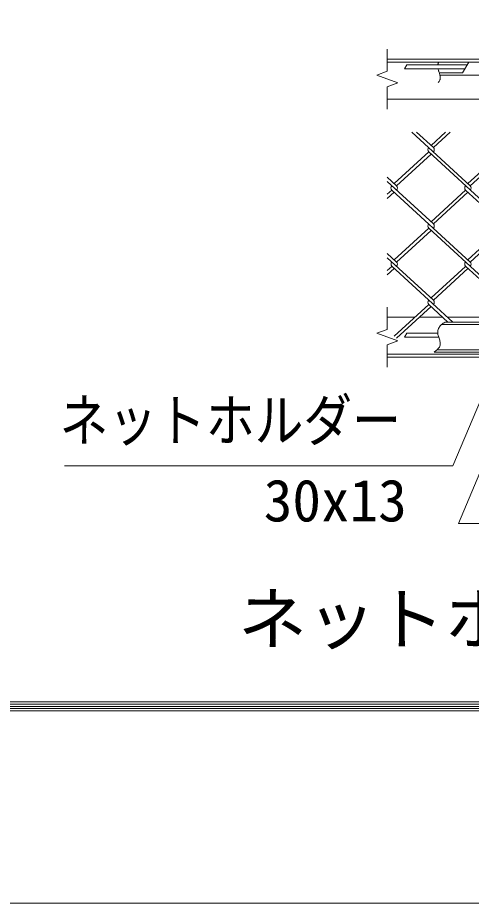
# Model space of a CAD drawing. Units: millimetres at full size; details may follow other scales. Extents: x -14699 to 14701, y -10394 to 10396.
# Drawn here: x -6636 to -4820, y -10394 to -6853 of the extents above; entities that cross this region are included whole.
import ezdxf
from ezdxf.enums import TextEntityAlignment as Align

# ---------------------------------------------------------------- set-up
doc = ezdxf.new("R2010")
doc.units = ezdxf.units.MM
doc.header["$LTSCALE"] = 40
doc.linetypes.add('DASHED', pattern=[7.5, 6, -1.5])
for name, color, linetype, lineweight in [('0-0_D-STR3', 3, 'Continuous', 13), ('0-1_D-STR1', 1, 'Continuous', 18), ('0-6_D-STR-DIM', 7, 'Continuous', 13), ('0-9_D-STR-TXT', 7, 'Continuous', 13), ('0-A_D-TTL-TXT', 7, 'Continuous', 13), ('0-B_D-STR2', 7, 'Continuous', 13), ('0-C_D-TTL', 7, 'Continuous', 18)]:
    doc.layers.add(name, color=color, linetype=linetype, lineweight=lineweight)
doc.styles.add('ＭＳ ゴシック', font='')
doc.styles.get('ＭＳ ゴシック').set_extended_font_data('MS Gothic')

msp = doc.modelspace()

# ---------------------------------------------------------------- linework, layer by layer
at = {"layer": '0-0_D-STR3'}
for p, q in [((-4837.01, -7041.43), (-5077.83, -7041.43)), ((-4846.25, -7057.43), (-5087.07, -7057.43)), ((-4946.09, -7081.81), (-4143.41, -7081.81)), ((-4925.37, -8069.9), (-4122.69, -8069.9)), ((-4950.97, -8129.9), (-5087.07, -8129.9)), ((-4954.72, -8113.9), (-5077.83, -8113.9)), ((-4969.62, -8189.9), (-4166.95, -8189.9))]:
    msp.add_line(p, q, dxfattribs=at)
at = {"layer": '0-0_D-STR3', "linetype": 'DASHED'}
for p, q in [((-4938.35, -8079.1), (-4135.68, -8079.1)), ((-4957.89, -8180.7), (-4155.22, -8180.7))]:
    msp.add_line(p, q, dxfattribs=at)
at = {"layer": '0-0_D-STR3'}
msp.add_lwpolyline([(-4948.73, -7072.61), (-4855.01, -7072.61), (-4830.3, -7029.81)], dxfattribs=at)
at = {"layer": '0-1_D-STR1'}
for p, q in [((-3423.46, -7017.81), (-5156.79, -7017.81)), ((-3423.46, -7029.81), (-5156.79, -7029.81)), ((-5156.79, -7177.81), (-3423.46, -7177.81)), ((-5045.94, -8049.9), (-5156.79, -8049.9)), ((-4935.45, -8049.9), (-5027.04, -8049.9)), ((-4751.02, -8049.9), (-4916.5, -8049.9)), ((-5156.79, -8197.9), (-3423.46, -8197.9)), ((-5156.79, -8209.9), (-3423.46, -8209.9))]:
    msp.add_line(p, q, dxfattribs=at)
at = {"layer": '0-6_D-STR-DIM'}
for p, q in [((-5156.79, -7067.03), (-5156.79, -6977.81)), ((-5077.83, -7041.43), (-5087.07, -7057.43)), ((-5156.79, -7067.03), (-5199.08, -7082.42)), ((-5199.08, -7082.42), (-5114.5, -7113.21)), ((-5114.5, -7113.21), (-5156.79, -7128.6)), ((-5156.79, -7217.81), (-5156.79, -7128.6)), ((-5156.79, -8099.12), (-5156.79, -8009.9)), ((-5156.79, -8099.12), (-5199.08, -8114.51)), ((-5199.08, -8114.51), (-5114.5, -8145.29)), ((-5114.5, -8145.29), (-5156.79, -8160.69)), ((-5077.83, -8113.9), (-5087.07, -8129.9)), ((-5156.79, -8249.9), (-5156.79, -8160.69))]:
    msp.add_line(p, q, dxfattribs=at)
for points in [[(-4950.79, -7029.81), (-4951.26, -7030.8), (-4951.71, -7031.81), (-4952.12, -7032.83), (-4952.51, -7033.87), (-4952.87, -7034.92), (-4953.2, -7035.98), (-4953.49, -7037.06), (-4953.76, -7038.14), (-4954, -7039.23), (-4954.21, -7040.33), (-4954.39, -7041.43)], [(-4953.53, -7057.43), (-4952.9, -7059.84), (-4952.2, -7062.23), (-4951.44, -7064.62), (-4950.63, -7067.02), (-4949.81, -7069.42), (-4948.99, -7071.84), (-4948.18, -7074.29), (-4947.42, -7076.77), (-4946.71, -7079.28), (-4946.08, -7081.83), (-4945.55, -7084.4), (-4945.14, -7086.97), (-4944.87, -7089.53), (-4944.76, -7092.06), (-4944.82, -7094.55), (-4945.08, -7096.98), (-4945.56, -7099.32), (-4946.27, -7101.58), (-4947.19, -7103.76), (-4948.3, -7105.85), (-4949.6, -7107.88), (-4951.07, -7109.84), (-4952.69, -7111.74)], [(-4925.37, -8069.9), (-4928.88, -8072.25), (-4932.36, -8074.62), (-4935.74, -8077.07), (-4938.98, -8079.62), (-4942.03, -8082.3), (-4944.85, -8085.16), (-4947.4, -8088.23), (-4949.62, -8091.54), (-4951.46, -8095.12), (-4952.92, -8098.94), (-4953.97, -8102.93), (-4954.6, -8107), (-4954.82, -8111.09), (-4954.61, -8115.12), (-4954.01, -8119.06), (-4953.11, -8122.95), (-4951.98, -8126.8), (-4950.72, -8130.65), (-4949.39, -8134.52), (-4948.09, -8138.45), (-4946.9, -8142.46), (-4945.89, -8146.56), (-4945.16, -8150.7), (-4944.79, -8154.81), (-4944.85, -8158.82), (-4945.43, -8162.67), (-4946.59, -8166.29), (-4948.29, -8169.7), (-4950.46, -8172.93), (-4953.04, -8176), (-4955.95, -8178.94), (-4959.13, -8181.77), (-4962.52, -8184.53), (-4966.04, -8187.23), (-4969.62, -8189.9)]]:
    msp.add_lwpolyline(points, dxfattribs=at)
at = {"layer": '0-9_D-STR-TXT'}
for points in [[(-3451.74, -8875.19), (-4871.85, -8875.19), (-4557.39, -8132.15)], [(-6448.61, -8644.64), (-4894.36, -8644.64), (-4687.38, -8156.91)]]:
    msp.add_lwpolyline(points, dxfattribs=at)
at = {"layer": '0-B_D-STR2'}
for p, q in [((-4824.53, -7524.7), (-5058.37, -7310.43)), ((-4971.98, -7372.22), (-5039.42, -7310.43)), ((-4923.49, -7310.43), (-4981.46, -7363.54)), ((-4904.55, -7310.43), (-4971.98, -7372.22)), ((-4990.93, -7389.58), (-5128.91, -7516.02)), ((-4981.46, -7398.26), (-5119.44, -7524.7)), ((-4677.07, -7677.18), (-4990.93, -7389.58)), ((-4696.02, -7389.58), (-4834, -7516.02)), ((-4686.55, -7398.26), (-4824.53, -7524.7)), ((-5119.44, -7524.7), (-5156.81, -7490.46)), ((-4971.98, -7677.18), (-5156.81, -7507.82)), ((-5138.39, -7542.06), (-5156.81, -7558.95)), ((-4824.53, -7829.66), (-5138.39, -7542.06)), ((-4843.47, -7542.06), (-4981.46, -7668.5)), ((-4529.62, -7829.66), (-4843.47, -7542.06)), ((-5128.91, -7550.74), (-5156.81, -7576.31)), ((-4834, -7550.74), (-4971.98, -7677.18)), ((-4990.93, -7694.54), (-5128.91, -7820.98)), ((-4981.46, -7703.22), (-5119.44, -7829.66)), ((-4677.07, -7982.14), (-4990.93, -7694.54)), ((-4696.02, -7694.54), (-4834, -7820.98)), ((-4686.55, -7703.22), (-4824.53, -7829.66)), ((-5119.44, -7829.66), (-5156.81, -7795.42)), ((-4971.98, -7982.14), (-5156.81, -7812.78)), ((-5138.39, -7847.02), (-5156.81, -7863.9)), ((-5128.91, -7855.7), (-5156.81, -7881.27)), ((-4894.68, -8069.9), (-5138.15, -7846.8)), ((-4843.47, -7847.02), (-4981.46, -7973.46)), ((-4834, -7855.7), (-4971.98, -7982.14)), ((-4599.77, -8069.9), (-4843.24, -7846.8)), ((-4990.72, -7999.26), (-5128.7, -8125.7)), ((-4913.62, -8069.9), (-4990.69, -7999.28)), ((-4981.24, -8007.94), (-5119.23, -8134.38))]:
    msp.add_line(p, q, dxfattribs=at)
for centre, start, end in [((-4981.46, -7380.9), 137.5, 222.5), ((-4981.46, -7380.9), 317.5, 42.5), ((-5128.94, -7533.36), 137.5, 222.5), ((-5128.94, -7533.36), 317.5, 42.5), ((-4834.03, -7533.36), 137.5, 222.5), ((-4834.03, -7533.36), 317.5, 42.5), ((-4981.46, -7685.86), 137.5, 222.5), ((-4981.46, -7685.86), 317.5, 42.5), ((-5128.7, -7838.1), 137.5, 222.5), ((-5128.7, -7838.1), 317.5, 42.5), ((-4833.79, -7838.1), 137.5, 222.5), ((-4833.79, -7838.1), 317.5, 42.5), ((-4981.24, -7990.58), 137.5, 222.5), ((-4981.24, -7990.58), 317.5, 42.5)]:
    msp.add_arc(centre, 12.85, start, end, dxfattribs=at)
at = {"layer": '0-C_D-TTL', "color": 2}
msp.add_lwpolyline([(-14698.88, 10395.79), (14701.12, 10395.79), (14701.12, -10394.21), (-14698.88, -10394.21)], close=True, dxfattribs=at)
at = {"layer": '0-C_D-TTL'}
for points in [[(-13753.88, 9625.79), (13756.12, 9625.79), (13756.12, -9624.21), (-13753.88, -9624.21)], [(-13745.13, 9617.04), (13747.37, 9617.04), (13747.37, -9615.46), (-13745.13, -9615.46)], [(-13736.38, 9608.29), (13738.62, 9608.29), (13738.62, -9606.71), (-13736.38, -9606.71)], [(-13727.63, 9599.54), (13729.87, 9599.54), (13729.87, -9597.96), (-13727.63, -9597.96)], [(-13718.88, 9590.79), (13721.12, 9590.79), (13721.12, -9589.21), (-13718.88, -9589.21)]]:
    msp.add_lwpolyline(points, close=True, dxfattribs=at)

# ---------------------------------------------------------------- texts
at = {"layer": '0-9_D-STR-TXT', "style": 'ＭＳ ゴシック', "width": 0.85}
msp.add_text('ネットホルダー', height=168.3, dxfattribs=at).set_placement((-6468.15, -8597.04), align=Align.BOTTOM_LEFT)
at = {"layer": '0-9_D-STR-TXT', "style": 'ＭＳ ゴシック'}
msp.add_text('30x13', height=168.3, dxfattribs=at).set_placement((-5651, -8917.73), align=Align.BOTTOM_LEFT)
at = {"layer": '0-A_D-TTL-TXT', "style": 'ＭＳ ゴシック'}
msp.add_text('ネットホルダー取付詳細', height=202.1, dxfattribs=at).set_placement((-5754.02, -9418.91), align=Align.BOTTOM_LEFT)

doc.saveas('drawing.dxf')
